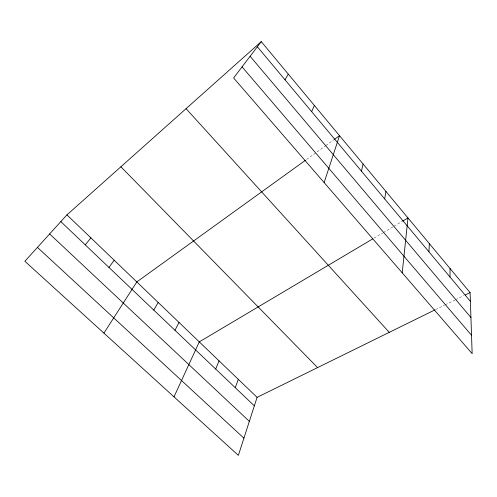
<?xml version="1.0" encoding="UTF-8"?>
<svg xmlns="http://www.w3.org/2000/svg" width="497" height="497" viewBox="0 0 497 497"><rect width="100%" height="100%" fill="white"/><g stroke="black" fill="none" stroke-linecap="round" stroke-linejoin="round"><path stroke-width="0.37" stroke-dasharray="2.48 1.86" d="M306.537 159.487L325.187 146.031M325.808 145.584L333.922 139.732M374.024 238.125L382.653 233M383.324 232.602L393.32 226.669M393.991 226.272L401.992 221.519M435.54 309.588L444.517 305.177M445.206 304.835L454.885 300.076M455.575 299.734L463.869 295.653"/><path stroke-width="0.75" d="M449.99 276.991L450.046 268.498M428.923 251.811L429.352 243.629M402.21 272.816L407.987 217.959L402.657 221.122M384.672 198.918L385.921 191.438M361.412 171.117L363.114 164.029M434.85 309.929L257.086 397.345L238.367 455.376L24.85 261.248L66.94 214.884L261.267 41.624L470.094 292.596L472.15 353.653L233.615 77.954L261.267 41.624M324.137 182.579L339.532 135.687L334.543 139.284M235.261 387.685L238.305 379.323M215.686 369.047L219.047 360.841M311.656 111.651L314.377 105.451M174.012 396.861L199.285 341.88L372.694 238.914M174.963 330.275L179.007 322.423M153.784 310.109L158.189 302.443M285.011 79.806L288.303 74.121M103.923 333.133L136.812 281.929L305.301 160.382M108.973 267.442L114.18 260.211M85.254 244.859L90.895 237.87M465.254 294.976L470.094 292.596M37.43 247.388L243.915 438.174M49.65 233.938L249.345 421.363M60.833 221.612L254.346 405.856M66.94 214.884L257.086 397.345M120.895 166.781L317.577 367.6M186.071 108.669L389.25 332.35M242.064 66.853L471.529 335.258M250.115 56.279L470.932 317.521M257.359 46.755L470.392 301.375"/></g></svg>
